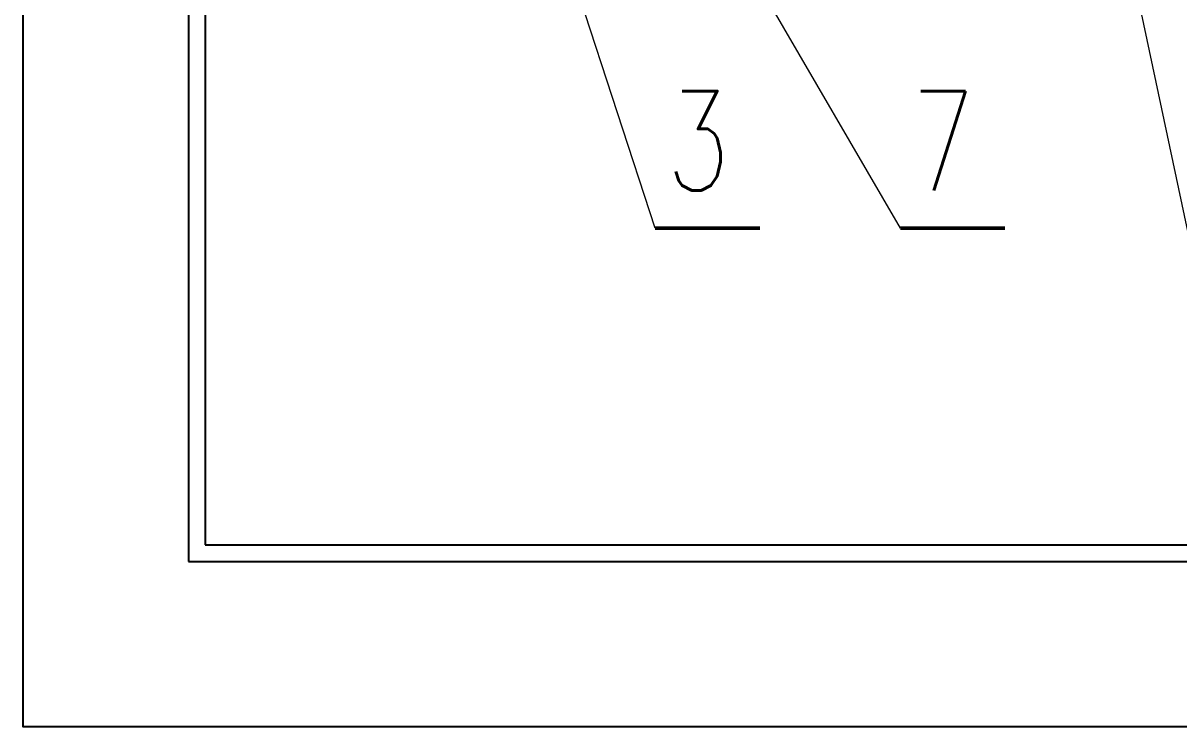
# Model space of a CAD drawing. Header units: millimetres. Extents: x 90740 to 167944, y -39332 to 25855.
# Drawn here: x 136344 to 139835, y 8713 to 10839 of the extents above; entities that cross this region are included whole.
import ezdxf

# ---------------------------------------------------------------- set-up
doc = ezdxf.new("R2010")
doc.units = ezdxf.units.MM
doc.layers.add('NETLAC', color=6, linetype='Continuous', plot=False)
doc.layers.add('PISMO-R', color=6, linetype='Continuous', lineweight=9)
doc.layers.add('UK_PRIVOD', color=1, linetype='Continuous', lineweight=50)
doc.layers.add('UK-PRIVOD', color=240, linetype='Continuous')
doc.styles.add('TEXT125', font='romans.shx', dxfattribs={"width": 0.8, "height": 100})

msp = doc.modelspace()

# ---------------------------------------------------------------- linework, layer by layer
for points in [[(136843.9, 9213.1), (167343.9, 9213.1), (167343.9, 23063.1), (136843.9, 23063.1)], [(136893.9, 9263.1), (167293.9, 9263.1), (167293.9, 23013.1), (136893.9, 23013.1)]]:
    msp.add_lwpolyline(points, close=True)
at = {"layer": 'NETLAC'}
msp.add_lwpolyline([(167943.9, 8713.1), (136343.9, 8713.1), (136343.9, 23563.1), (167943.9, 23563.1)], close=True, dxfattribs=at)
at = {"layer": 'PISMO-R', "color": 0}
for p, q in [((139862, 10211, 0.8), (139608.7, 11409, 1.3)), ((138994.3, 10220.3, 0.8), (138481.1, 11101.8, 0.8)), ((138253.6, 10220.3, 0.8), (137991.3, 11022.9, 0.8))]:
    msp.add_line(p, q, dxfattribs=at)
at = {"layer": 'UK_PRIVOD', "ltscale": 2}
for p, q in [((138569.2, 10220.3, 0.8), (138253.6, 10220.3, 0.8)), ((139309.9, 10220.3, 0.8), (138994.3, 10220.3, 0.8))]:
    msp.add_line(p, q, dxfattribs=at)

# ---------------------------------------------------------------- texts
at = {"layer": 'UK-PRIVOD', "color": 1, "lineweight": 50, "ltscale": 2, "style": 'TEXT125', "width": 0.75}
for s, p in [('3', (138286.5, 10334.2, 0.8)), ('7', (139027.2, 10334.2, 0.8))]:
    msp.add_text(s, height=300, dxfattribs=at).set_placement(p)

doc.saveas('drawing.dxf')
